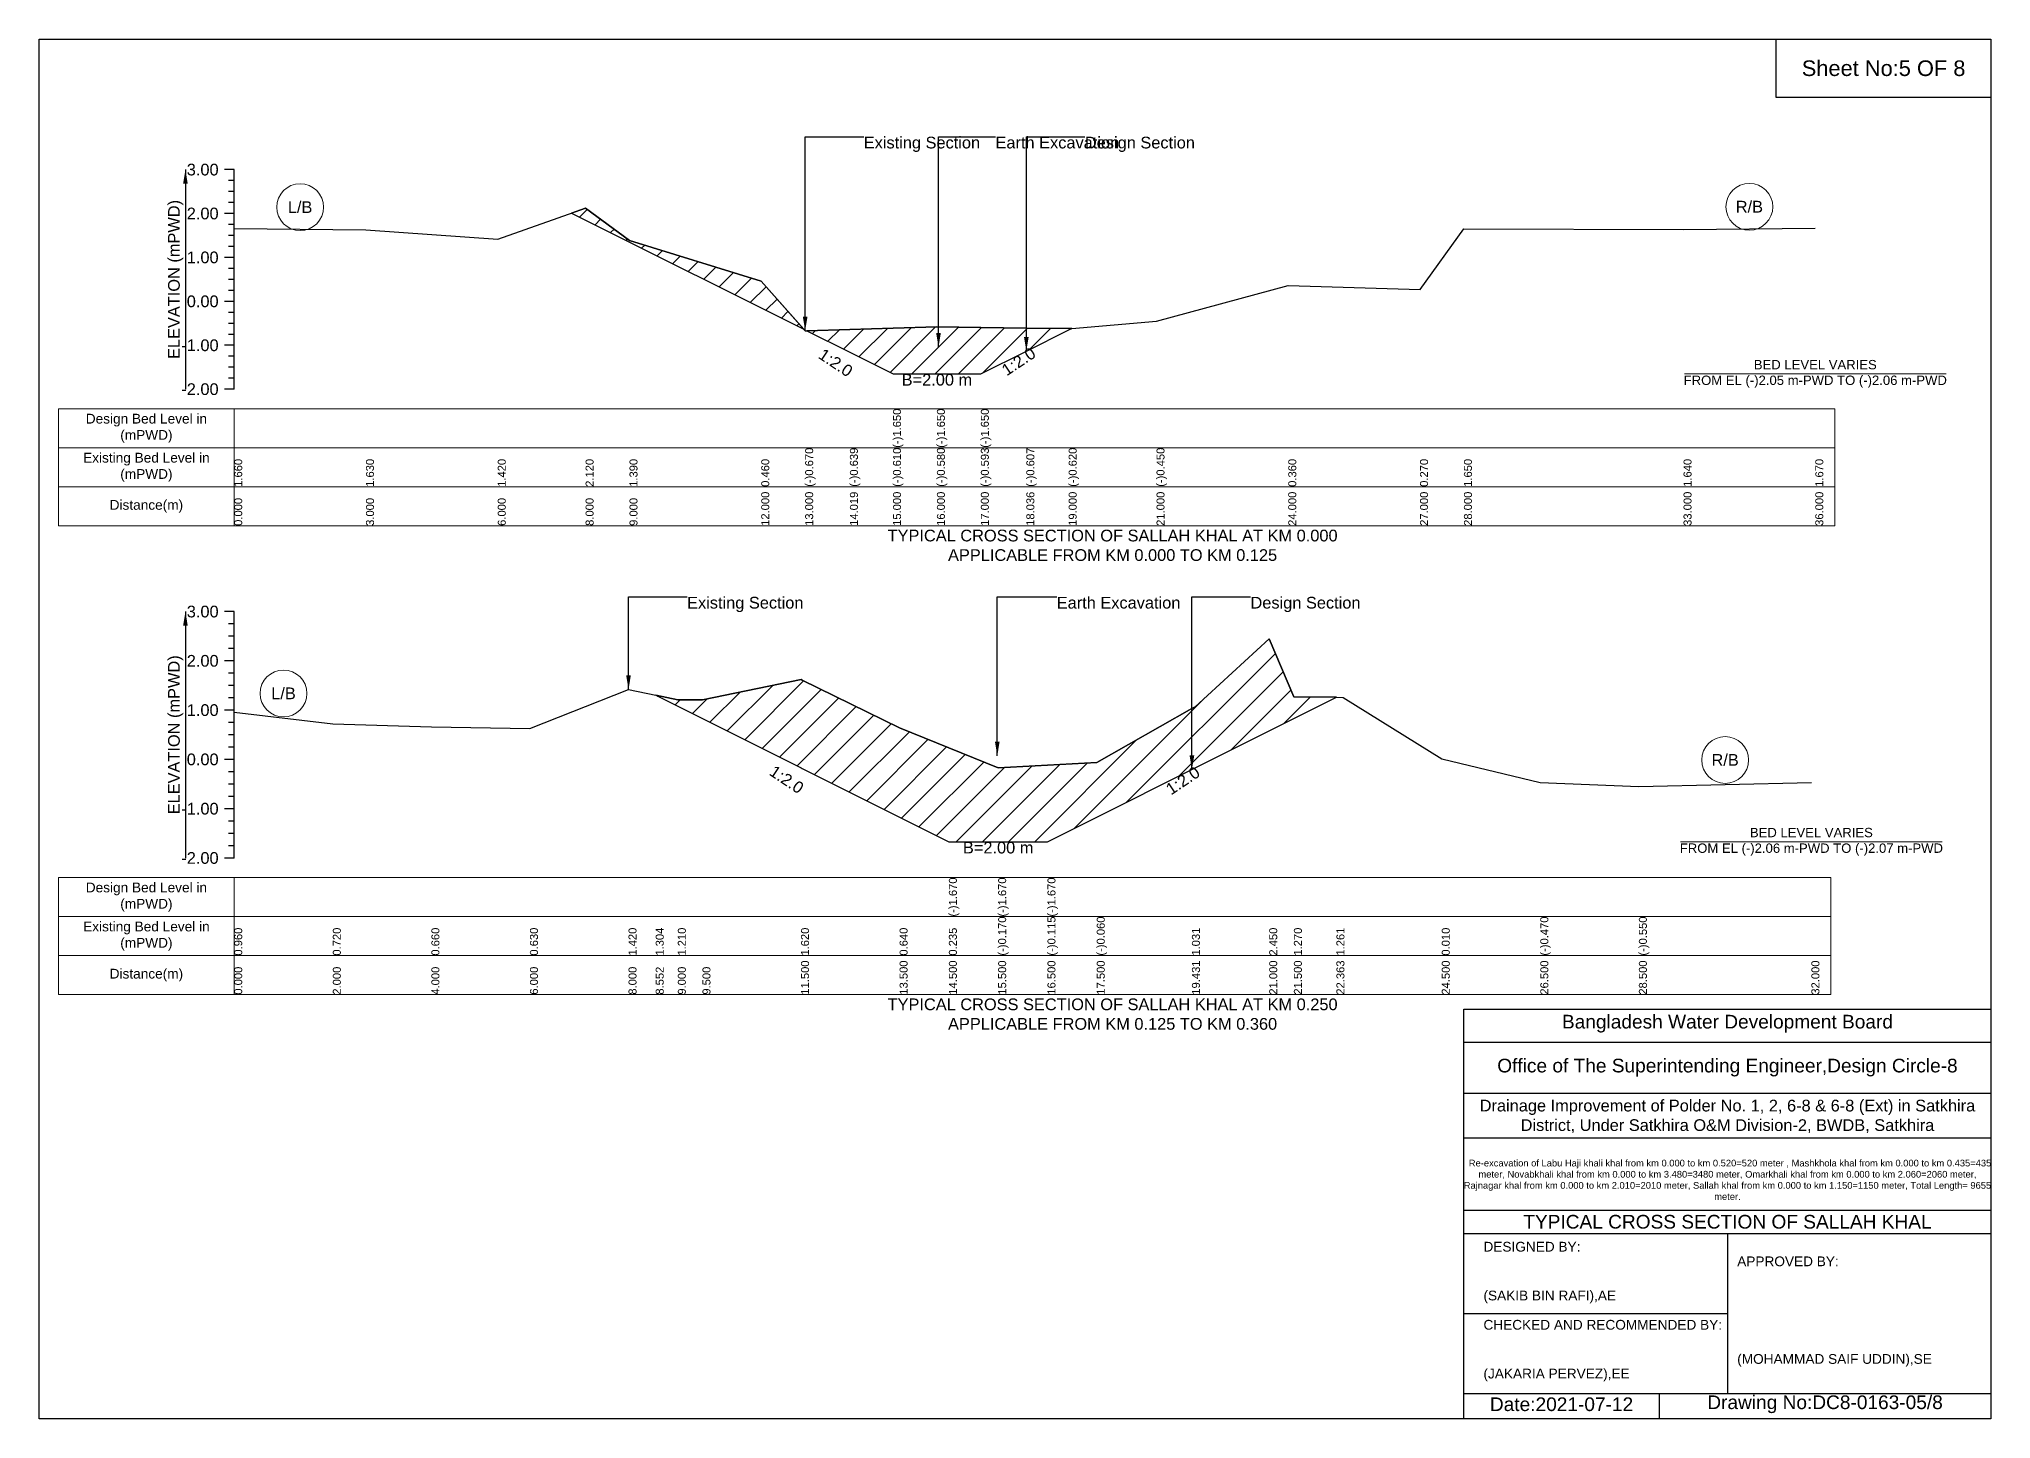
# Model space of a CAD drawing. Header units: inches. Extents: x 91000 to 648000, y -5656 to 141.
# Drawn here: x 610000 to 618000, y -5656 to 0 of the extents above; entities that cross this region are included whole.
import ezdxf

# ---------------------------------------------------------------- set-up
doc = ezdxf.new("R2010")
doc.units = ezdxf.units.IN
doc.header["$LTSCALE"] = 7
doc.header["$MEASUREMENT"] = 0
for name, color, linetype, lineweight in [('Cross section Data Border', 7, 'Continuous', 9), ('Cross Section Labels', 7, 'Continuous', 9), ('Existing_Bed_Level for Xsection', 7, 'Continuous', 25)]:
    doc.layers.add(name, color=color, linetype=linetype, lineweight=lineweight)
doc.styles.get("Standard").update_dxf_attribs({"font": 'arial.ttf'})
doc.dimstyles.get("Standard").update_dxf_attribs({"dimtxt": 0.18, "dimasz": 0.18, "dimexe": 0.18, "dimexo": 0.0625, "dimgap": 0.09, "dimtad": 0, "dimtih": 1, "dimtoh": 1, "dimdec": 4, "dimzin": 0, "dimdsep": 46, "dimtxsty": 'Standard', "dimcen": 0.09, "dimadec": 0, "dimazin": 0, "dimtfac": 1, "dimtdec": 4, "dimtofl": 0, "dimtmove": 0, "dimatfit": 3, "dimfxl": 1, "dimtolj": 1, "dimtzin": 0, "dimarcsym": 0})

msp = doc.modelspace()

# ---------------------------------------------------------------- hatches: boundary and pattern name
at = {"layer": 'Existing_Bed_Level for Xsection'}
h = msp.add_hatch(dxfattribs=at)
h.set_pattern_fill('ANSI31', color=256, scale=540, style=0)
h.paths.add_polyline_path([(612182.8, -713.8), (612240, -742.4), (612420, -832.4), (612960, -1102.4), (613134.3, -1189.5), (612960, -992.6), (612420, -825.2), (612240, -693.8)])
h = msp.add_hatch(dxfattribs=at)
h.set_pattern_fill('ANSI31', color=256, scale=540, style=0)
h.paths.add_polyline_path([(613146.8, -1195.8), (613323.4, -1284.1), (613500, -1372.4), (613680, -1372.4), (613860, -1372.4), (614046.5, -1279.1), (614220, -1192.4), (614233, -1185.9), (614220, -1187), (614046.5, -1184.7), (613860, -1182.2), (613680, -1179.8), (613500, -1185.2), (613323.4, -1190.5)])
h = msp.add_hatch(dxfattribs=at)
h.set_pattern_fill('ANSI31', color=256, scale=606, style=0)
h.paths.add_polyline_path([(612527.4, -2689.5), (612618, -2734.7), (612719, -2785.2), (613123, -2987.2), (613128.2, -2989.9), (613527, -3189.2), (613729, -3290.2), (613931, -3290.2), (614133, -3290.2), (614335, -3189.2), (614725.1, -2994.2), (614739, -2987.2), (615042, -2835.7), (615143, -2785.2), (615317.3, -2698.1), (615143, -2696.4), (615042, -2458), (614739, -2736.8), (614725.1, -2744.6), (614335, -2965), (614133, -2976.1), (613931, -2987.2), (613729, -2905.4), (613527, -2823.6), (613128.2, -2628.2), (613123, -2625.7), (612719, -2708.5), (612618, -2708.5)])

# ---------------------------------------------------------------- linework, layer by layer
for points in [[(610000, 0), (618000, 0), (618000, -5656), (610000, -5656)], [(617120, 0), (618000, 0), (618000, -240), (617120, -240)]]:
    msp.add_lwpolyline(points, close=True)
for points in [[(615840, -5656), (615840, -3976), (618000, -3976)], [(615840, -4112), (618000, -4112)], [(615840, -4320), (618000, -4320)], [(615840, -4504), (618000, -4504)], [(615840, -4800), (618000, -4800)], [(615840, -4896), (618000, -4896)], [(616920, -4896), (616920, -5552)], [(615840, -5224), (616920, -5224)], [(615840, -5552), (618000, -5552)], [(616640, -5552), (616640, -5656)]]:
    msp.add_lwpolyline(points)
at = {"layer": 'Cross section Data Border'}
for points in [[(610080, -1515.4), (617360, -1515.4), (617360, -1995.4), (610080, -1995.4)], [(610080, -3436.9), (617344, -3436.9), (617344, -3916.9), (610080, -3916.9)]]:
    msp.add_lwpolyline(points, close=True, dxfattribs=at)
for points in [[(610800, -1515.4), (610800, -1995.4)], [(610080, -1675.4), (617360, -1675.4)], [(610080, -1835.4), (617360, -1835.4)], [(610800, -3436.9), (610800, -3916.9)], [(610080, -3596.9), (617344, -3596.9)], [(610080, -3756.9), (617344, -3756.9)]]:
    msp.add_lwpolyline(points, dxfattribs=at)
at = {"layer": 'Cross Section Labels'}
for points in [[(616744.2, -1372.4), (617815.8, -1372.4)], [(616728.2, -3290.2), (617799.8, -3290.2)]]:
    msp.add_lwpolyline(points, dxfattribs=at)
for centre in [(611070, -689.3), (617010, -687.5), (611002, -2682.2), (616910.5, -2954.9)]:
    msp.add_circle(centre, 96, dxfattribs=at)
at = {"layer": 'Existing_Bed_Level for Xsection'}
for points in [[(610800, -535.4), (610760, -535.4)], [(610800, -1435.4), (610800, -1255.4), (610800, -1075.4), (610800, -895.4), (610800, -715.4), (610800, -535.4)], [(610800, -580.4), (610776, -580.4)], [(610800, -625.4), (610776, -625.4)], [(610800, -715.4), (610760, -715.4)], [(610800, -670.4), (610776, -670.4)], [(610800, -776.6), (611340, -782), (611880, -819.8), (612240, -693.8), (612420, -825.2), (612960, -992.6), (613140, -1196), (613146.8, -1195.8), (613323.4, -1190.5), (613500, -1185.2), (613500, -1185.2), (613680, -1179.8), (613680, -1179.8), (613860, -1182.2), (613860, -1182.2), (614046.5, -1184.7), (614220, -1187), (614233, -1185.9), (614580, -1156.4), (615120, -1010.6), (615660, -1026.8), (615840, -778.4), (616740, -780.2), (617280, -774.8)], [(610800, -760.4), (610776, -760.4)], [(610800, -805.4), (610776, -805.4)], [(610800, -850.4), (610776, -850.4)], [(610800, -895.4), (610760, -895.4)], [(610800, -940.4), (610776, -940.4)], [(610800, -985.4), (610776, -985.4)], [(610800, -1030.4), (610776, -1030.4)], [(610800, -1075.4), (610760, -1075.4)], [(610800, -1120.4), (610776, -1120.4)], [(610800, -1165.4), (610776, -1165.4)], [(610800, -1255.4), (610760, -1255.4)], [(610800, -1210.4), (610776, -1210.4)], [(610800, -1300.4), (610776, -1300.4)], [(610800, -1345.4), (610776, -1345.4)], [(610800, -1435.4), (610760, -1435.4)], [(610800, -1390.4), (610776, -1390.4)], [(610800, -2346.9), (610760, -2346.9)], [(610800, -2397.4), (610776, -2397.4)], [(610800, -3356.9), (610800, -3154.9), (610800, -2952.9), (610800, -2750.9), (610800, -2548.9), (610800, -2346.9)], [(610800, -2447.9), (610776, -2447.9)], [(610800, -2759), (611204, -2807.5), (611608, -2819.6), (612012, -2825.6), (612416, -2666.1), (612527.4, -2689.5), (612618, -2708.5), (612719, -2708.5), (613123, -2625.7), (613128.2, -2628.2), (613527, -2823.6), (613729, -2905.4), (613729, -2905.4), (613931, -2987.2), (613931, -2987.2), (614133, -2976.1), (614133, -2976.1), (614335, -2965), (614725.1, -2744.6), (614739, -2736.8), (615042, -2458), (615143, -2696.4), (615317.3, -2698.1), (615345, -2698.4), (615749, -2950.9), (616153, -3047.8), (616557, -3064), (617264, -3047.8)], [(610800, -2548.9), (610760, -2548.9)], [(610800, -2498.4), (610776, -2498.4)], [(610800, -2599.4), (610776, -2599.4)], [(610800, -2649.9), (610776, -2649.9)], [(610800, -2700.4), (610776, -2700.4)], [(610800, -2750.9), (610760, -2750.9)], [(610800, -2801.4), (610776, -2801.4)], [(610800, -2851.9), (610776, -2851.9)], [(610800, -2952.9), (610760, -2952.9)], [(610800, -2902.4), (610776, -2902.4)], [(610800, -3003.4), (610776, -3003.4)], [(610800, -3053.9), (610776, -3053.9)], [(610800, -3104.4), (610776, -3104.4)], [(610800, -3154.9), (610760, -3154.9)], [(610800, -3205.4), (610776, -3205.4)], [(610800, -3255.9), (610776, -3255.9)], [(610800, -3356.9), (610760, -3356.9)], [(610800, -3306.4), (610776, -3306.4)]]:
    msp.add_lwpolyline(points, dxfattribs=at)
for points in [[(612182.8, -713.8), (612240, -742.4), (612420, -832.4), (612960, -1102.4), (613134.3, -1189.5), (612960, -992.6), (612420, -825.2), (612240, -693.8)], [(613146.8, -1195.8), (613146.8, -1195.8), (613323.4, -1284.1), (613500, -1372.4), (613500, -1372.4), (613680, -1372.4), (613680, -1372.4), (613860, -1372.4), (613860, -1372.4), (614046.5, -1279.1), (614220, -1192.4), (614233, -1185.9), (614233, -1185.9), (614233, -1185.9), (614220, -1187), (614046.5, -1184.7), (613860, -1182.2), (613860, -1182.2), (613680, -1179.8), (613680, -1179.8), (613500, -1185.2), (613500, -1185.2), (613323.4, -1190.5), (613146.8, -1195.8)], [(612527.4, -2689.5), (612527.4, -2689.5), (612618, -2734.7), (612719, -2785.2), (613123, -2987.2), (613128.2, -2989.9), (613527, -3189.2), (613729, -3290.2), (613729, -3290.2), (613931, -3290.2), (613931, -3290.2), (614133, -3290.2), (614133, -3290.2), (614335, -3189.2), (614725.1, -2994.2), (614739, -2987.2), (615042, -2835.7), (615143, -2785.2), (615317.3, -2698.1), (615317.3, -2698.1), (615317.3, -2698.1), (615143, -2696.4), (615042, -2458), (614739, -2736.8), (614725.1, -2744.6), (614335, -2965), (614133, -2976.1), (614133, -2976.1), (613931, -2987.2), (613931, -2987.2), (613729, -2905.4), (613729, -2905.4), (613527, -2823.6), (613128.2, -2628.2), (613123, -2625.7), (612719, -2708.5), (612618, -2708.5), (612527.4, -2689.5)]]:
    msp.add_lwpolyline(points, close=True, dxfattribs=at)

# ---------------------------------------------------------------- texts
at = {"attachment_point": 5}
for s, insert, char_height in [('Sheet No:5 OF 8', (617560, -120), 64), ('Bangladesh Water Development Board', (616920, -4036), 56), ('Office of The Superintending Engineer,Design Circle-8', (616920, -4216), 56)]:
    msp.add_mtext(s, dxfattribs=dict(at, insert=insert, char_height=char_height))
for s, insert, char_height, width, attachment_point in [('Drainage Improvement of Polder No. 1, 2, 6-8 & 6-8 (Ext) in Satkhira District, Under Satkhira O&M Division-2, BWDB, Satkhira', (616920, -4416), 48, 2240, 5), ('  Re-excavation of Labu Haji khali khal from km 0.000 to km 0.520=520 meter , Mashkhola khal from km 0.000 to km 0.435=435 meter, Novabkhali khal from km 0.000 to km 3.480=3480 meter, Omarkhali khal from km 0.000 to km 2.060=2060 meter, Rajnagar khal from km 0.000 to km 2.010=2010 meter, Sallah khal from km 0.000 to km 1.150=1150 meter, Total Length= 9655 meter. ', (616920, -4676), 27.4148, 2160, 5), ('TYPICAL CROSS SECTION OF SALLAH KHAL', (616920, -4848), 56, 2240, 5), ('DESIGNED BY:^J^J^J(SAKIB BIN RAFI),AE', (615920, -5056), 40, 1120, 4), ('APPROVED BY:^J^J^J^J^J^J(MOHAMMAD SAIF UDDIN),SE', (616960, -5216), 40, 1120, 4), ('CHECKED AND RECOMMENDED BY:^J^J^J(JAKARIA PERVEZ),EE', (615920, -5376), 40, 1120, 4), ('Date:2021-07-12', (616240, -5596), 56, 1120, 5), ('Drawing No:DC8-0163-05/8', (617320, -5596), 56, 1760, 5)]:
    msp.add_mtext(s, dxfattribs=dict(insert=insert, char_height=char_height, width=width, attachment_point=attachment_point))
at = {"layer": 'Cross section Data Border', "char_height": 40, "width": 640, "attachment_point": 5}
for s, insert in [('Design Bed Level in (mPWD)', (610440, -1595.4)), ('Existing Bed Level in (mPWD)', (610440, -1755.4)), ('Distance(m)', (610440, -1915.4)), ('Design Bed Level in (mPWD)', (610440, -3516.9)), ('Existing Bed Level in (mPWD)', (610440, -3676.9)), ('Distance(m)', (610440, -3836.9))]:
    msp.add_mtext(s, dxfattribs=dict(at, insert=insert))
at = {"layer": 'Cross Section Labels'}
for s, insert, char_height, attachment_point in [('Existing Section', (613380, -400.4), 48, 1), ('Earth Excavation', (613920, -400.4), 48, 1), ('Design Section', (614286.5, -400.4), 48, 1), ('L/B', (611070, -689.3), 48, 5), ('R/B', (617010, -687.5), 48, 5), ('BED LEVEL VARIES ^JFROM EL (-)2.05 m-PWD TO (-)2.06 m-PWD', (617280, -1372.4), 38.4, 5), ('B=2.00 m', (613680, -1372.4), 48, 2), ('TYPICAL CROSS SECTION OF SALLAH KHAL AT KM 0.000^JAPPLICABLE FROM KM 0.000 TO KM 0.125', (614400, -2075.4), 48, 5), ('Existing Section', (612656, -2286.3), 48, 1), ('Earth Excavation', (614171, -2286.3), 48, 1), ('Design Section', (614965.1, -2286.3), 48, 1), ('L/B', (611002, -2682.2), 48, 5), ('R/B', (616910.5, -2954.9), 48, 5), ('BED LEVEL VARIES ^JFROM EL (-)2.06 m-PWD TO (-)2.07 m-PWD', (617264, -3290.2), 38.4, 5), ('B=2.00 m', (613931, -3290.2), 48, 2), ('TYPICAL CROSS SECTION OF SALLAH KHAL AT KM 0.250^JAPPLICABLE FROM KM 0.125 TO KM 0.360', (614400, -3996.9), 48, 5)]:
    msp.add_mtext(s, dxfattribs=dict(at, insert=insert, char_height=char_height, attachment_point=attachment_point))
at = {"layer": 'Cross Section Labels', "char_height": 48, "attachment_point": 2}
for insert, rotation in [((613278.4, -1306.6), 326.30993), ((614001.5, -1301.6), 33.69007), ((613077.7, -3015.1), 326.30993), ((614674.6, -3019.4), 33.69007)]:
    msp.add_mtext('1:2.0', dxfattribs=dict(at, insert=insert, rotation=rotation))
at = {"layer": 'Existing_Bed_Level for Xsection', "char_height": 48, "attachment_point": 6}
for s, insert in [('3.00', (610736, -535.4)), ('2.00', (610736, -715.4)), ('1.00', (610736, -895.4)), ('0.00', (610736, -1075.4)), ('-1.00', (610736, -1255.4)), ('-2.00', (610736, -1435.4)), ('3.00', (610736, -2346.9)), ('2.00', (610736, -2548.9)), ('1.00', (610736, -2750.9)), ('0.00', (610736, -2952.9)), ('-1.00', (610736, -3154.9)), ('-2.00', (610736, -3356.9))]:
    msp.add_mtext(s, dxfattribs=dict(at, insert=insert))
at = {"layer": 'Existing_Bed_Level for Xsection', "rotation": 90}
for s, insert, char_height, attachment_point in [('ELEVATION (mPWD)', (610560, -985.4), 48, 5), ('(-)1.650', (613500, -1675.4), 32.8, 1), ('(-)1.650', (613680, -1675.4), 32.8, 1), ('(-)1.650', (613860, -1675.4), 32.8, 1), ('(-)0.670', (613140, -1835.4), 32.8, 1), ('(-)0.639', (613323.4, -1835.4), 32.8, 1), ('(-)0.610', (613500, -1835.4), 32.8, 1), ('(-)0.580', (613680, -1835.4), 32.8, 1), ('(-)0.593', (613860, -1835.4), 32.8, 1), ('(-)0.607', (614046.5, -1835.4), 32.8, 1), ('(-)0.620', (614220, -1835.4), 32.8, 1), ('(-)0.450', (614580, -1835.4), 32.8, 1), ('1.660', (610800, -1835.4), 32.8, 1), ('1.630', (611340, -1835.4), 32.8, 1), ('1.420', (611880, -1835.4), 32.8, 1), ('2.120', (612240, -1835.4), 32.8, 1), ('1.390', (612420, -1835.4), 32.8, 1), ('0.460', (612960, -1835.4), 32.8, 1), ('0.360', (615120, -1835.4), 32.8, 1), ('0.270', (615660, -1835.4), 32.8, 1), ('1.650', (615840, -1835.4), 32.8, 1), ('1.640', (616740, -1835.4), 32.8, 1), ('1.670', (617280, -1835.4), 32.8, 1), ('0.000', (610800, -1995.4), 32.8, 1), ('3.000', (611340, -1995.4), 32.8, 1), ('6.000', (611880, -1995.4), 32.8, 1), ('8.000', (612240, -1995.4), 32.8, 1), ('9.000', (612420, -1995.4), 32.8, 1), ('12.000', (612960, -1995.4), 32.8, 1), ('13.000', (613140, -1995.4), 32.8, 1), ('14.019', (613323.4, -1995.4), 32.8, 1), ('15.000', (613500, -1995.4), 32.8, 1), ('16.000', (613680, -1995.4), 32.8, 1), ('17.000', (613860, -1995.4), 32.8, 1), ('18.036', (614046.5, -1995.4), 32.8, 1), ('19.000', (614220, -1995.4), 32.8, 1), ('21.000', (614580, -1995.4), 32.8, 1), ('24.000', (615120, -1995.4), 32.8, 1), ('27.000', (615660, -1995.4), 32.8, 1), ('28.000', (615840, -1995.4), 32.8, 1), ('33.000', (616740, -1995.4), 32.8, 1), ('36.000', (617280, -1995.4), 32.8, 1), ('ELEVATION (mPWD)', (610560, -2851.9), 48, 5), ('(-)1.670', (613729, -3596.9), 32.8, 1), ('(-)1.670', (613931, -3596.9), 32.8, 1), ('(-)1.670', (614133, -3596.9), 32.8, 1), ('(-)0.170', (613931, -3756.9), 32.8, 1), ('(-)0.115', (614133, -3756.9), 32.8, 1), ('(-)0.060', (614335, -3756.9), 32.8, 1), ('(-)0.470', (616153, -3756.9), 32.8, 1), ('(-)0.550', (616557, -3756.9), 32.8, 1), ('0.960', (610800, -3756.9), 32.8, 1), ('0.720', (611204, -3756.9), 32.8, 1), ('0.660', (611608, -3756.9), 32.8, 1), ('0.630', (612012, -3756.9), 32.8, 1), ('1.420', (612416, -3756.9), 32.8, 1), ('1.304', (612527.4, -3756.9), 32.8, 1), ('1.210', (612618, -3756.9), 32.8, 1), ('1.620', (613123, -3756.9), 32.8, 1), ('0.640', (613527, -3756.9), 32.8, 1), ('0.235', (613729, -3756.9), 32.8, 1), ('1.031', (614725.1, -3756.9), 32.8, 1), ('2.450', (615042, -3756.9), 32.8, 1), ('1.270', (615143, -3756.9), 32.8, 1), ('1.261', (615317.3, -3756.9), 32.8, 1), ('0.010', (615749, -3756.9), 32.8, 1), ('0.000', (610800, -3916.9), 32.8, 1), ('2.000', (611204, -3916.9), 32.8, 1), ('4.000', (611608, -3916.9), 32.8, 1), ('6.000', (612012, -3916.9), 32.8, 1), ('8.000', (612416, -3916.9), 32.8, 1), ('8.552', (612527.4, -3916.9), 32.8, 1), ('9.000', (612618, -3916.9), 32.8, 1), ('9.500', (612719, -3916.9), 32.8, 1), ('11.500', (613123, -3916.9), 32.8, 1), ('13.500', (613527, -3916.9), 32.8, 1), ('14.500', (613729, -3916.9), 32.8, 1), ('15.500', (613931, -3916.9), 32.8, 1), ('16.500', (614133, -3916.9), 32.8, 1), ('17.500', (614335, -3916.9), 32.8, 1), ('19.431', (614725.1, -3916.9), 32.8, 1), ('21.000', (615042, -3916.9), 32.8, 1), ('21.500', (615143, -3916.9), 32.8, 1), ('22.363', (615317.3, -3916.9), 32.8, 1), ('24.500', (615749, -3916.9), 32.8, 1), ('26.500', (616153, -3916.9), 32.8, 1), ('28.500', (616557, -3916.9), 32.8, 1), ('32.000', (617264, -3916.9), 32.8, 1)]:
    msp.add_mtext(s, dxfattribs=dict(at, insert=insert, char_height=char_height, attachment_point=attachment_point))

# ---------------------------------------------------------------- leaders
at = {"layer": 'Cross Section Labels', "annotation_type": 0, "has_hookline": 1, "hookline_direction": 0}
for points, text_width in [([(613140, -1196), (613140, -400.4), (613379.9, -400.4)], 467.2), ([(613686.5, -1263.1), (613686.5, -400.4), (613919.9, -400.4)], 497), ([(614046.5, -1279.1), (614046.5, -400.4), (614286.4, -400.4)], 441.2), ([(612416, -2666.1), (612416, -2286.3), (612655.9, -2286.3)], 467.2), ([(613927.4, -2938.1), (613927.4, -2286.3), (614170.9, -2286.3)], 497), ([(614725.1, -2994.2), (614725.1, -2286.3), (614965, -2286.3)], 441.2)]:
    msp.add_leader(points, dimstyle='Standard', override={"dimasz": 57.6}, dxfattribs=dict(at, text_width=text_width))
at = {"layer": 'Existing_Bed_Level for Xsection'}
for points in [[(610600, -535.4), (610600, -1435.4)], [(610600, -2346.9), (610600, -3356.9)]]:
    msp.add_leader(points, dimstyle='Standard', override={"dimasz": 57.6}, dxfattribs=at)

doc.saveas('drawing.dxf')
